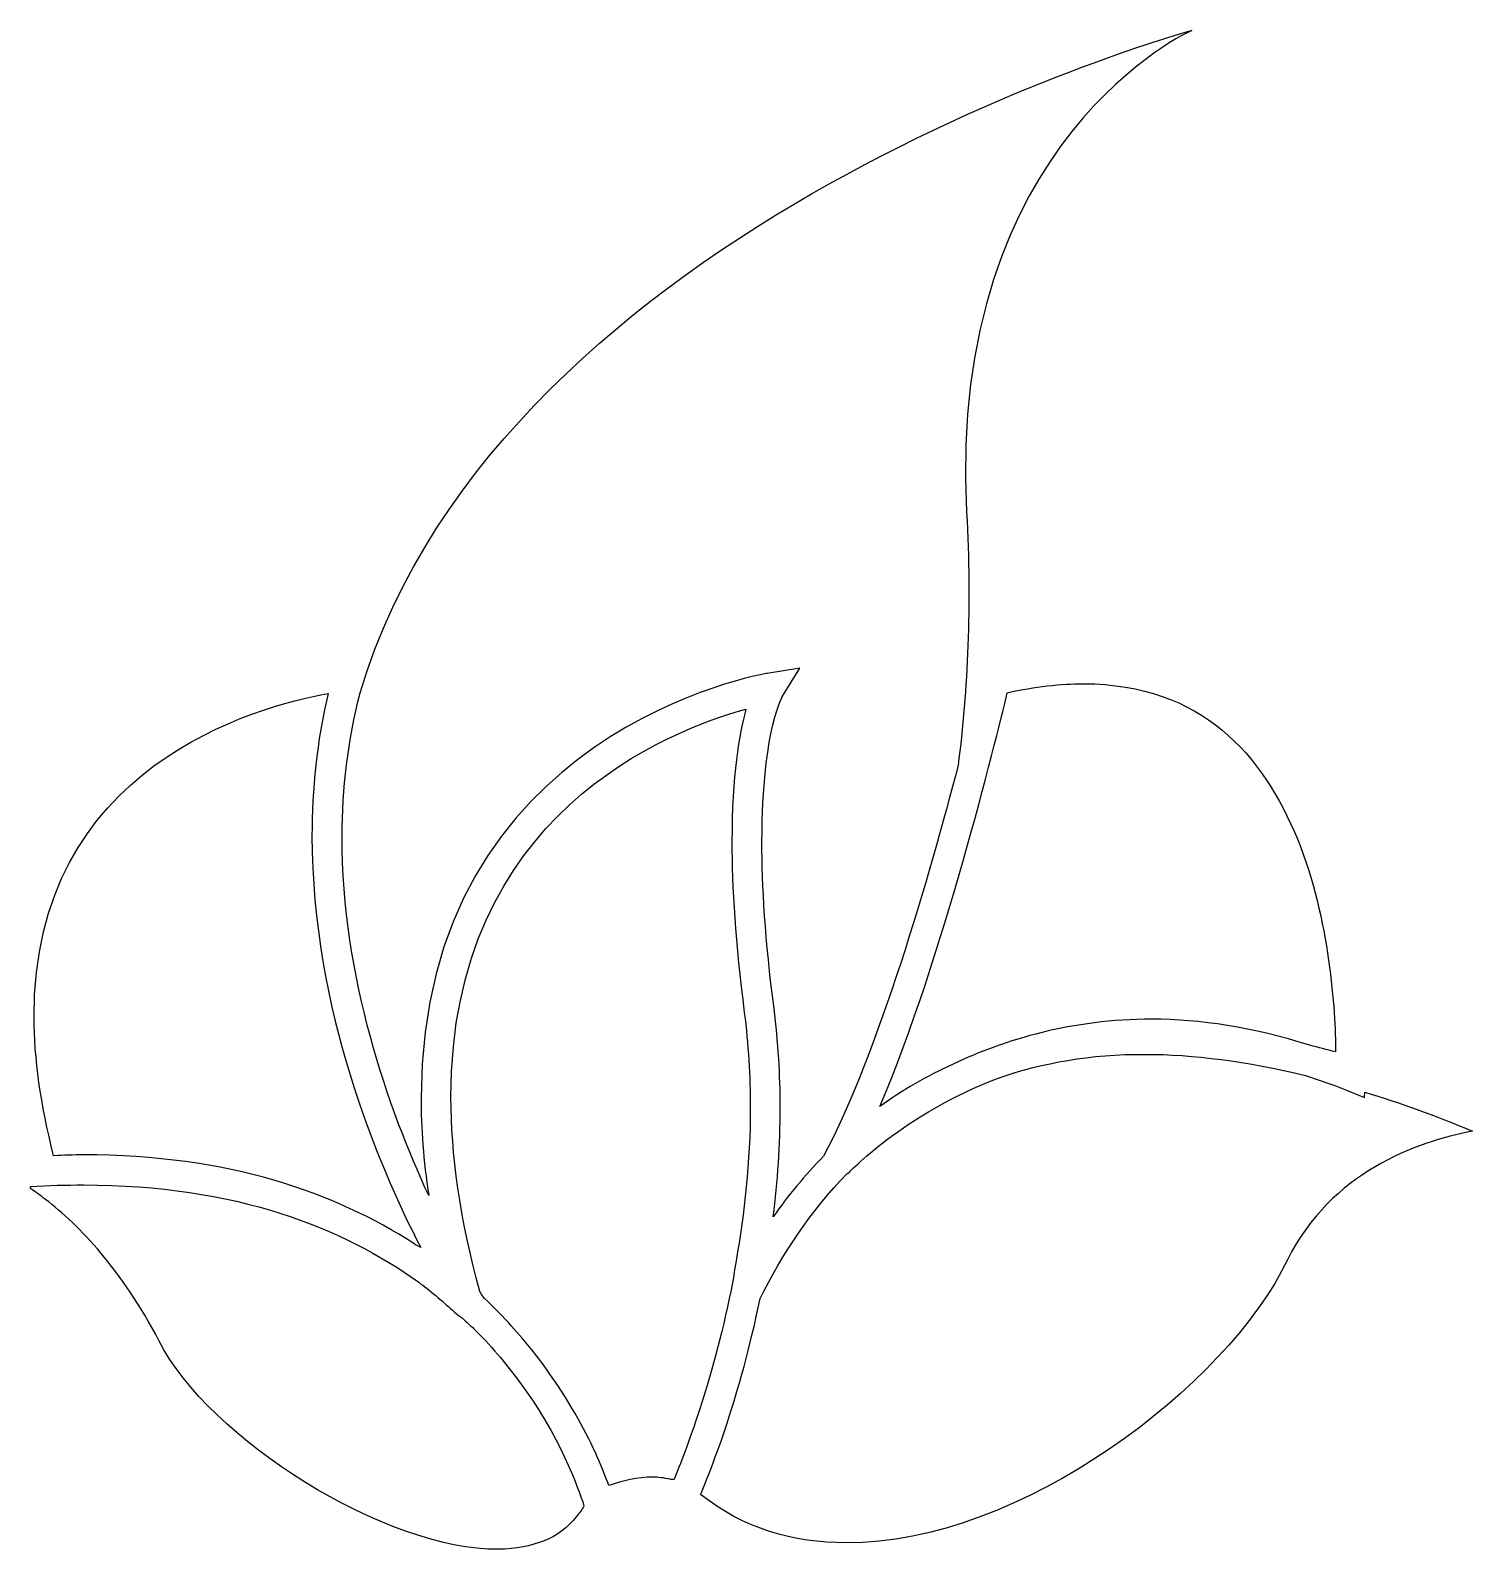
# Model space of a CAD drawing. Header units: centimetres. Extents: x -6.8 to 6.8, y -7.1 to 7.1.
import ezdxf

# ---------------------------------------------------------------- set-up
doc = ezdxf.new("R2010")
doc.units = ezdxf.units.CM
doc.header["$MEASUREMENT"] = 0
doc.layers.add('Camada 1', color=7, linetype='Continuous')

msp = doc.modelspace()

# ---------------------------------------------------------------- linework, layer by layer
at = {"layer": 'Camada 1'}
for points, knots in [([(-3.09756, -2.88462), (-3.09145, 0.56465), (0.13946, 1.08887), (0.14803, 1.09194), (0.14803, 1.09194), (0.14803, 1.09194), (0.45201, 1.14147), (0.45201, 1.14147), (0.45201, 1.14147), (0.45201, 1.14147), (0.29114, 0.87966), (0.29114, 0.87966), (0.29114, 0.87966), (0.29482, 0.8772), (0.25016, 0.82092), (0.20063, 0.61053), (0.20063, 0.61053), (0.15107, 0.39947), (0.09784, 0.05022), (0.09784, -0.48744), (0.09784, -0.48744), (0.09784, -0.89363), (0.12782, -1.40621), (0.21164, -2.05028), (0.21164, -2.05028), (0.25016, -2.36286), (0.2685, -2.67298), (0.26974, -2.97577), (0.26974, -2.97577), (0.2685, -3.33116), (0.24466, -3.6743), (0.20428, -4.00217), (0.20428, -4.00217), (0.33885, -3.804), (0.50154, -3.61559), (0.67466, -3.4339), (0.67466, -3.4339), (1.18602, -2.47968), (1.6723, -0.78346), (1.93654, 0.22947), (1.93654, 0.22947), (2.02766, 0.93596), (2.065, 1.72566), (2.01666, 2.60403), (2.01666, 2.60403), (1.83137, 6.09671), (4.12702, 7.11883), (4.12702, 7.11883), (4.12702, 7.11883), (4.12702, 7.11883), (-2.3354, 5.35411), (-3.66948, 0.909), (-3.66948, 0.909), (-3.78203, 0.45942), (-3.8377, 0.00799), (-3.8377, -0.43241), (-3.8377, -0.43241), (-3.83892, -1.76649), (-3.40034, -2.99598), (-3.02538, -3.80278), (-3.02538, -3.80278), (-3.07493, -3.47673), (-3.09756, -3.1709), (-3.09756, -2.88462)], [0, 0, 0, 0, 0.05882353, 0.05882353, 0.05882353, 0.05882353, 0.11764706, 0.11764706, 0.11764706, 0.11764706, 0.17647059, 0.17647059, 0.17647059, 0.17647059, 0.23529412, 0.23529412, 0.23529412, 0.23529412, 0.29411765, 0.29411765, 0.29411765, 0.29411765, 0.35294118, 0.35294118, 0.35294118, 0.35294118, 0.41176471, 0.41176471, 0.41176471, 0.41176471, 0.47058824, 0.47058824, 0.47058824, 0.47058824, 0.52941176, 0.52941176, 0.52941176, 0.52941176, 0.58823529, 0.58823529, 0.58823529, 0.58823529, 0.64705882, 0.64705882, 0.64705882, 0.64705882, 0.70588235, 0.70588235, 0.70588235, 0.70588235, 0.76470588, 0.76470588, 0.76470588, 0.76470588, 0.82352941, 0.82352941, 0.82352941, 0.82352941, 0.88235294, 0.88235294, 0.88235294, 0.88235294, 1, 1, 1, 1]), ([(-6.26181, -3.42109), (-4.89836, -3.42109), (-3.90009, -3.7783), (-3.16425, -4.25297), (-3.16425, -4.25297), (-3.14345, -4.26826), (-3.12081, -4.27805), (-3.10001, -4.29091), (-3.10001, -4.29091), (-3.50985, -3.49692), (-4.11786, -2.05029), (-4.11969, -0.43241), (-4.11969, -0.43241), (-4.11969, 0.0037), (-4.07503, 0.4527), (-3.96919, 0.9035), (-3.96919, 0.9035), (-4.63594, 0.78301), (-6.73644, 0.22331), (-6.72422, -2.13349), (-6.72422, -2.13349), (-6.72422, -2.51214), (-6.66427, -2.94581), (-6.54131, -3.42963), (-6.54131, -3.42963), (-6.44898, -3.42596), (-6.35355, -3.42109), (-6.26181, -3.42109)], [0, 0, 0, 0, 0.125, 0.125, 0.125, 0.125, 0.25, 0.25, 0.25, 0.25, 0.375, 0.375, 0.375, 0.375, 0.5, 0.5, 0.5, 0.5, 0.625, 0.625, 0.625, 0.625, 0.75, 0.75, 0.75, 0.75, 1, 1, 1, 1]), ([(2.39718, 0.91085), (2.29259, 0.47289), (1.79774, -1.56033), (1.20441, -2.96842), (1.20441, -2.96842), (1.41176, -2.81734), (1.63933, -2.68341), (1.89071, -2.57086), (1.89071, -2.57086), (2.3776, -2.34025), (3.00273, -2.15001), (3.75205, -2.15001), (3.75205, -2.15001), (4.20287, -2.15001), (4.69894, -2.22462), (5.23295, -2.3947), (5.23295, -2.3947), (5.31185, -2.41425), (5.3926, -2.43505), (5.47518, -2.45706), (5.47518, -2.45706), (5.4715, -2.06926), (5.4238, -1.21598), (5.11672, -0.46054), (5.11672, -0.46054), (4.79007, 0.32853), (4.22489, 0.99038), (3.11409, 0.99467), (3.11409, 0.99467), (2.89877, 0.99467), (2.65837, 0.96838), (2.39718, 0.91085)], [0, 0, 0, 0, 0.11111111, 0.11111111, 0.11111111, 0.11111111, 0.22222222, 0.22222222, 0.22222222, 0.22222222, 0.33333333, 0.33333333, 0.33333333, 0.33333333, 0.44444444, 0.44444444, 0.44444444, 0.44444444, 0.55555556, 0.55555556, 0.55555556, 0.55555556, 0.66666667, 0.66666667, 0.66666667, 0.66666667, 0.77777778, 0.77777778, 0.77777778, 0.77777778, 1, 1, 1, 1]), ([(-0.14436, -4.41568), (-0.06729, -3.9716), (-0.01101, -3.48715), (-0.01162, -2.97579), (-0.01162, -2.97579), (-0.01162, -2.68525), (-0.02935, -2.3849), (-0.06729, -2.08639), (-0.06729, -2.08639), (-0.15169, -1.43313), (-0.18352, -0.90767), (-0.18352, -0.48743), (-0.18352, -0.48743), (-0.18352, 0.13588), (-0.11502, 0.52796), (-0.052, 0.75672), (-0.052, 0.75672), (-0.7707, 0.55975), (-2.82231, -0.22688), (-2.81681, -2.88462), (-2.81681, -2.88462), (-2.81681, -3.41006), (-2.73484, -4.01503), (-2.54646, -4.70255), (-2.54646, -4.70255), (-2.52566, -4.73435), (-2.51405, -4.75454), (-2.50733, -4.76372), (-2.50733, -4.76372), (-2.41436, -4.84937), (-2.32871, -4.93805), (-2.24859, -5.02796), (-2.24859, -5.02796), (-1.70114, -5.6311), (-1.43873, -6.23787), (-1.33718, -6.52169), (-1.33718, -6.52169), (-1.20751, -6.47766), (-1.06805, -6.4434), (-0.92551, -6.44157), (-0.92551, -6.44157), (-0.87291, -6.44157), (-0.81785, -6.45012), (-0.76401, -6.46237), (-0.76401, -6.46237), (-0.75118, -6.46483), (-0.73956, -6.46359), (-0.72731, -6.46666), (-0.72731, -6.46666), (-0.61904, -6.20483), (-0.36642, -5.54853), (-0.19148, -4.6885), (-0.19148, -4.6885), (-0.17373, -4.60163), (-0.15965, -4.50622), (-0.14436, -4.41568)], [0, 0, 0, 0, 0.06666667, 0.06666667, 0.06666667, 0.06666667, 0.13333333, 0.13333333, 0.13333333, 0.13333333, 0.2, 0.2, 0.2, 0.2, 0.26666667, 0.26666667, 0.26666667, 0.26666667, 0.33333333, 0.33333333, 0.33333333, 0.33333333, 0.4, 0.4, 0.4, 0.4, 0.46666667, 0.46666667, 0.46666667, 0.46666667, 0.53333333, 0.53333333, 0.53333333, 0.53333333, 0.6, 0.6, 0.6, 0.6, 0.66666667, 0.66666667, 0.66666667, 0.66666667, 0.73333333, 0.73333333, 0.73333333, 0.73333333, 0.8, 0.8, 0.8, 0.8, 0.86666667, 0.86666667, 0.86666667, 0.86666667, 1, 1, 1, 1]), ([(5.7486, -2.83266), (5.7486, -2.83266), (5.74492, -2.88465), (5.74492, -2.88465), (5.74492, -2.88465), (5.74492, -2.88465), (5.5608, -2.80819), (5.5608, -2.80819), (5.5608, -2.80819), (5.4342, -2.75681), (5.31368, -2.71765), (5.19316, -2.6773), (5.19316, -2.6773), (4.64082, -2.54395), (4.13678, -2.47913), (3.68903, -2.47913), (3.68903, -2.47913), (3.17399, -2.47606), (2.72745, -2.56046), (2.32987, -2.69503), (2.32987, -2.69503), (1.4197, -3.03819), (0.90467, -3.59607), (0.90342, -3.59729), (0.90342, -3.59729), (0.90342, -3.59729), (0.89916, -3.59425), (0.89916, -3.59425), (0.89916, -3.59425), (0.54742, -3.95575), (0.28133, -4.3662), (0.08072, -4.76805), (0.08072, -4.76805), (-0.10462, -5.67763), (-0.37378, -6.35904), (-0.47655, -6.60555), (-0.47655, -6.60555), (-0.0765, -6.92239), (0.38835, -7.05817), (0.89116, -7.05817), (0.89116, -7.05817), (2.50967, -7.07039), (4.46094, -5.59013), (5.02612, -4.4004), (5.02612, -4.4004), (5.43231, -3.58747), (6.22746, -3.30182), (6.75904, -3.19967), (6.75904, -3.19967), (6.40371, -3.04916), (6.06975, -2.93357), (5.7486, -2.83266)], [0, 0, 0, 0, 0.07142857, 0.07142857, 0.07142857, 0.07142857, 0.14285714, 0.14285714, 0.14285714, 0.14285714, 0.21428571, 0.21428571, 0.21428571, 0.21428571, 0.28571429, 0.28571429, 0.28571429, 0.28571429, 0.35714286, 0.35714286, 0.35714286, 0.35714286, 0.42857143, 0.42857143, 0.42857143, 0.42857143, 0.5, 0.5, 0.5, 0.5, 0.57142857, 0.57142857, 0.57142857, 0.57142857, 0.64285714, 0.64285714, 0.64285714, 0.64285714, 0.71428571, 0.71428571, 0.71428571, 0.71428571, 0.78571429, 0.78571429, 0.78571429, 0.78571429, 0.85714286, 0.85714286, 0.85714286, 0.85714286, 1, 1, 1, 1]), ([(-2.35376, -5.32159), (-2.42533, -5.23594), (-2.5024, -5.15093), (-2.5862, -5.06651), (-2.5862, -5.06651), (-2.62533, -5.02796), (-2.67121, -4.98944), (-2.7128, -4.95028), (-2.7128, -4.95028), (-2.7128, -4.95028), (-2.71526, -4.95274), (-2.71526, -4.95274), (-2.71526, -4.95274), (-2.73727, -4.93194), (-2.7605, -4.91665), (-2.78315, -4.89646), (-2.78315, -4.89646), (-2.88652, -4.80102), (-2.99175, -4.70927), (-3.10245, -4.62912), (-3.10245, -4.62912), (-3.10795, -4.62423), (-3.11407, -4.62057), (-3.11835, -4.61629), (-3.11835, -4.61629), (-3.82788, -4.10429), (-4.83351, -3.70303), (-6.26179, -3.70303), (-6.26179, -3.70303), (-6.42327, -3.70303), (-6.58842, -3.70795), (-6.75907, -3.71957), (-6.75907, -3.71957), (-6.75724, -3.72446), (-6.75724, -3.72933), (-6.75478, -3.73666), (-6.75478, -3.73666), (-6.75478, -3.73666), (-6.75417, -3.74036), (-6.75417, -3.74036), (-6.75417, -3.74036), (-6.71073, -3.7697), (-6.66548, -3.80272), (-6.61778, -3.83945), (-6.61778, -3.83945), (-6.29787, -4.08594), (-5.90454, -4.49392), (-5.55466, -5.16253), (-5.55466, -5.16253), (-5.09283, -6.08556), (-3.41561, -7.13092), (-2.37207, -7.1187), (-2.37207, -7.1187), (-2.20506, -7.11624), (-2.06621, -7.08811), (-1.94389, -7.03917), (-1.94389, -7.03917), (-1.82155, -6.99086), (-1.72063, -6.915), (-1.6411, -6.81041), (-1.6411, -6.81041), (-1.61726, -6.77861), (-1.58911, -6.75109), (-1.57075, -6.71315), (-1.57075, -6.71315), (-1.57686, -6.69235), (-1.58665, -6.66179), (-1.59888, -6.62753), (-1.59888, -6.62753), (-1.67968, -6.3908), (-1.895, -5.86539), (-2.35376, -5.32159)], [0, 0, 0, 0, 0.05263158, 0.05263158, 0.05263158, 0.05263158, 0.10526316, 0.10526316, 0.10526316, 0.10526316, 0.15789474, 0.15789474, 0.15789474, 0.15789474, 0.21052632, 0.21052632, 0.21052632, 0.21052632, 0.26315789, 0.26315789, 0.26315789, 0.26315789, 0.31578947, 0.31578947, 0.31578947, 0.31578947, 0.36842105, 0.36842105, 0.36842105, 0.36842105, 0.42105263, 0.42105263, 0.42105263, 0.42105263, 0.47368421, 0.47368421, 0.47368421, 0.47368421, 0.52631579, 0.52631579, 0.52631579, 0.52631579, 0.57894737, 0.57894737, 0.57894737, 0.57894737, 0.63157895, 0.63157895, 0.63157895, 0.63157895, 0.68421053, 0.68421053, 0.68421053, 0.68421053, 0.73684211, 0.73684211, 0.73684211, 0.73684211, 0.78947368, 0.78947368, 0.78947368, 0.78947368, 0.84210526, 0.84210526, 0.84210526, 0.84210526, 0.89473684, 0.89473684, 0.89473684, 0.89473684, 1, 1, 1, 1])]:
    msp.add_open_spline(points, degree=3, knots=knots, dxfattribs=at)

doc.saveas('drawing.dxf')
